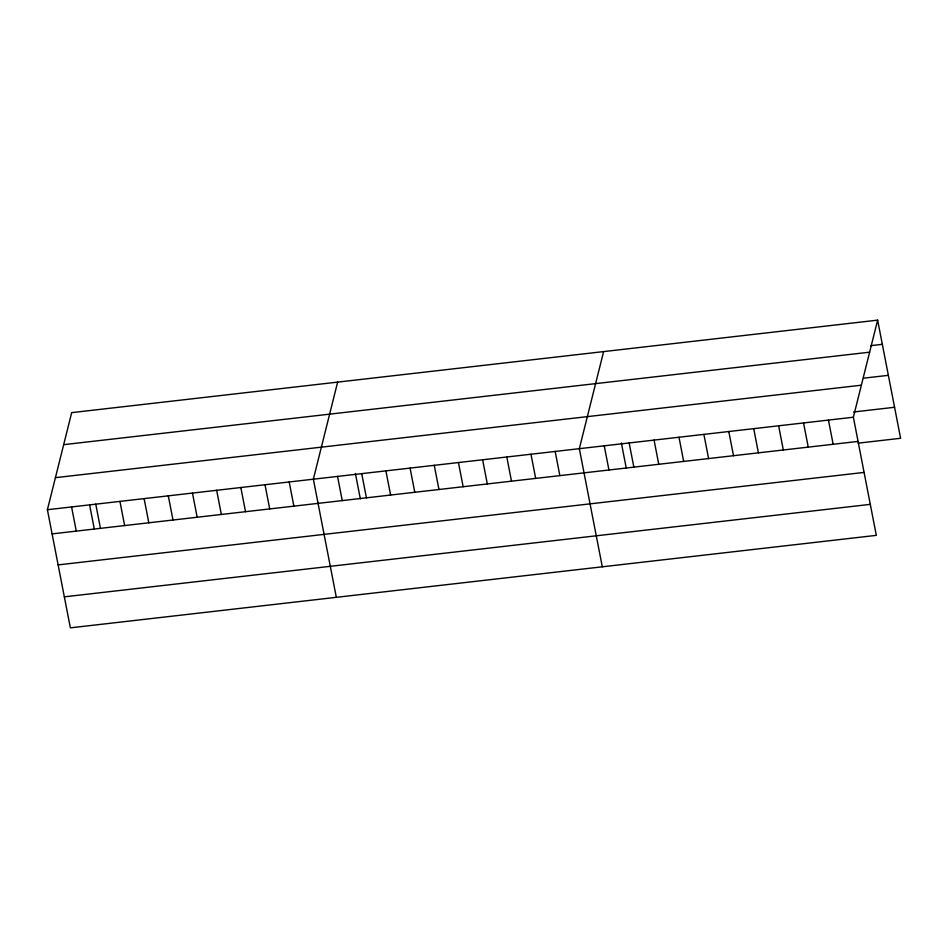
<?xml version="1.0" encoding="UTF-8"?>
<svg xmlns="http://www.w3.org/2000/svg" width="948" height="948" viewBox="0 0 948 948"><rect width="100%" height="100%" fill="white"/><g stroke="black" fill="none" stroke-linecap="round" stroke-linejoin="round"><path stroke-width="1.42" d="M877.635 320.151L853.366 417.227L876.319 535.359L70.365 627.849L47.4 509.716L71.681 412.641L877.635 320.151L900.6 438.284L858.106 443.166M337.642 382.115L313.361 479.19L336.327 597.323M603.615 351.601L579.335 448.677L602.3 566.809M870.62 345.676L882.339 344.337M63.67 444.671L869.624 352.182M863.45 378.193L888.359 375.337M55.411 477.674L861.376 385.196M853.544 411.989L894.568 407.284M47.4 509.716L853.366 417.227M52.104 533.89L858.059 441.413M58.124 564.901L864.09 472.412M64.334 596.837L870.3 504.36M828.445 420.083L833.15 444.268M803.537 422.95L808.241 447.124M778.628 425.806L783.321 449.98M753.719 428.662L758.412 452.848M728.799 431.518L733.503 455.704M703.89 434.385L708.594 458.559M678.981 437.241L683.674 461.415M654.073 440.097L658.765 464.271M629.152 442.953L633.856 467.139M621.367 442.953L626.296 468.324M604.243 445.809L608.948 469.995M555.161 451.449L559.853 475.623M530.975 454.222L535.679 478.396M506.801 456.995L511.493 481.181M482.615 459.768L487.319 483.954M458.441 462.541L463.145 486.727M434.255 465.326L438.96 489.5M410.081 468.099L414.786 492.273M385.907 470.872L390.6 495.046M361.721 473.644L366.426 497.819M355.405 473.479L360.335 498.838M337.547 476.417L342.24 500.603M289.187 481.963L293.892 506.149M265.013 484.736L269.706 508.922M240.828 487.521L245.532 511.695M216.654 490.294L221.346 514.468M192.468 493.067L197.172 517.241M168.294 495.84L172.998 520.014M144.12 498.612L148.812 522.798M119.934 501.385L124.638 525.571M95.76 504.158L100.452 528.344M89.705 505.403L94.362 529.363M71.574 506.943L76.278 531.117"/></g></svg>
